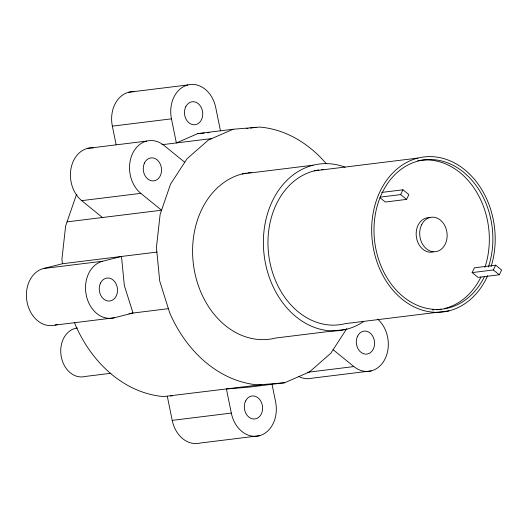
<?xml version="1.0" encoding="UTF-8"?>
<svg xmlns="http://www.w3.org/2000/svg" width="528" height="528" viewBox="0 0 528 528"><rect width="100%" height="100%" fill="white"/><g stroke="black" fill="none" stroke-linecap="round" stroke-linejoin="round"><path stroke-width="0.79" d="M380.226 197.109L400.646 194.594L402.963 189.796L408.883 194.608L406.567 199.406L385.328 202.026L380.002 197.69M472.124 272.593L474.448 267.802L495.68 265.181L501.6 269.993L499.283 274.791L478.045 277.405L472.124 272.593L493.363 269.98L499.283 274.791M493.363 269.98L495.68 265.181M76.93 194.423L76.045 195.789L65.624 226.03L61.928 259.109L62.383 263.743L43.52 268.521A28.928 22.777 83 0 0 27.133 302.419A28.928 22.777 83 0 0 55.031 325.103L114.14 317.816L133.003 313.038L124.331 285.483L121.493 256.456L102.637 261.228L43.52 268.521M346.863 328.528L330.858 353.192L309.507 371.917L284.711 382.741L249.315 387.103L226.413 388.984L231.317 413.081A28.928 22.777 83 0 0 259.215 435.765A28.928 22.777 83 0 0 275.603 401.861L272.006 384.193M326.311 163.766A129.584 102.029 83 0 0 259.697 127.063L233.145 129.248L197.749 133.61L176.365 142.943L171.461 118.846A28.928 22.777 83 0 1 187.849 84.949A28.928 22.777 83 0 1 215.747 107.633L220.486 130.924M233.145 129.248L208.349 140.065L186.998 158.789L170.551 184.133L160.129 214.381L156.433 247.46L159.727 281.12L169.778 313.071A129.584 102.029 83 0 0 258.159 384.925L284.711 382.741M55.031 325.103L57.387 324.502M128.74 92.235L187.849 84.949M116.114 144.606L112.352 126.139L171.461 118.846M246.391 128.548L248.002 128.35M250.417 128.053L256.047 127.36M87.536 148.375L146.645 141.088M161.792 144.738L211.761 138.58M242.24 173.943L313.031 165.218M314.18 170.874L417.886 158.09M93.463 147.886A28.928 22.777 83 0 0 71.24 167.383A28.928 22.777 83 0 0 81.701 200.64L140.818 193.354L161.561 210.217L67.056 221.872M381.731 192.416L402.963 189.796M62.383 263.743L156.889 252.087M128.951 313.533L168.399 308.675M448.965 310.867L345.259 323.651A78.098 61.492 83 0 1 269.372 259.406A78.098 61.492 83 0 1 318.905 169.924M346.408 329.307L275.616 338.039A83.879 66.046 83 0 1 194.225 269.702A83.879 66.046 83 0 1 246.253 173.098M110.893 373.283L85.061 376.471A24.585 19.358 83 0 1 61.103 355.839A24.585 19.358 83 0 1 77.411 327.994M307.712 372.266L353.866 366.577A28.928 22.777 83 0 0 385.011 358.987A28.928 22.777 83 0 0 377.606 319.103M371.21 370.894L312.094 378.18A28.928 22.777 83 0 1 298.828 376.537M74.58 322.522L75.273 324.72A129.584 102.029 83 0 0 163.654 396.574L261.809 384.622M167.303 396.277L172.207 420.367L231.317 413.081M259.215 435.765L200.105 443.051A28.928 22.777 83 0 1 172.207 420.367M197.749 133.61L204.296 133.069M207.563 132.799L209.2 132.667M170.577 396.007L172.214 395.875M400.646 194.594L406.567 199.406M184.734 162.274L163.99 145.411A28.928 22.777 83 0 0 132.673 153.338A28.928 22.777 83 0 0 140.818 193.354M333.122 349.708L353.866 366.577M81.701 200.64L102.452 217.51M433.924 309.863A75.167 59.182 83 0 1 432.28 309.85M417.714 160.776A75.167 59.182 83 0 1 475.609 190.456A75.167 59.182 83 0 1 484.876 267.419M480.942 277.028A75.167 59.182 83 0 1 444.437 308.537M441.256 309.197A75.167 59.182 83 0 1 436.379 309.771M484.48 276.593A75.167 59.182 83 0 1 383.005 270.402A75.167 59.182 83 0 1 428.426 159.548A75.167 59.182 83 0 1 488.413 266.983M487.674 275.656A78.098 61.492 83 0 1 382.18 274.098A78.098 61.492 83 0 1 426.492 156.717A78.098 61.492 83 0 1 491.08 266.647M433.343 251.889A17.358 13.662 83 0 1 416.262 236.036A17.358 13.662 83 0 1 429.99 217.642M114.14 317.816A28.928 22.777 83 0 1 86.242 295.132A28.928 22.777 83 0 1 102.637 261.228M247.883 172.841A83.879 66.046 83 0 1 251.176 172.491M321.308 169.627A78.098 61.492 83 0 1 323.73 169.448M112.352 126.139A28.928 22.777 83 0 1 133.927 91.7M363.752 321.453A83.879 66.046 83 0 1 264.139 255.097A83.879 66.046 83 0 1 345.094 167.171M421.588 224.855A17.358 13.662 83 0 0 433.323 251.744A17.358 13.662 83 0 0 445.368 226.829A17.358 13.662 83 0 0 421.588 224.855M245.566 401.056A11.57 9.108 83 0 0 253.387 418.988A11.57 9.108 83 0 0 261.419 402.376A11.57 9.108 83 0 0 245.566 401.056M185.717 106.821A11.57 9.108 83 0 0 193.538 124.753A11.57 9.108 83 0 0 201.564 108.141A11.57 9.108 83 0 0 185.717 106.821M100.498 283.107A11.57 9.108 83 0 0 108.319 301.033A11.57 9.108 83 0 0 116.345 284.427A11.57 9.108 83 0 0 100.498 283.107M144.514 162.967A11.57 9.108 83 0 0 152.335 180.893A11.57 9.108 83 0 0 160.36 164.287A11.57 9.108 83 0 0 144.514 162.967M357.562 336.191A11.57 9.108 83 0 0 365.383 354.116A11.57 9.108 83 0 0 373.415 337.504A11.57 9.108 83 0 0 357.562 336.191"/></g></svg>
